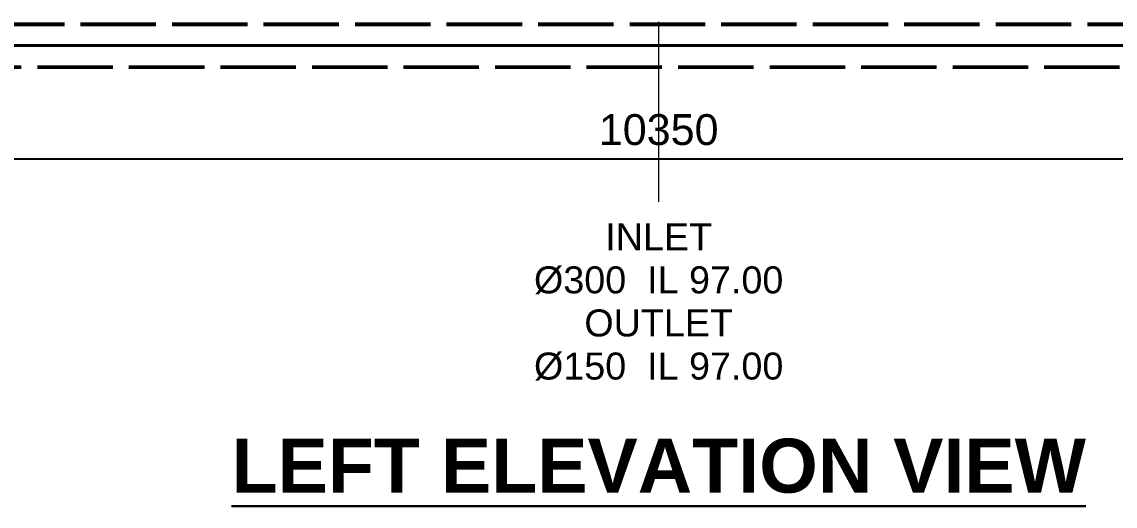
# Model space of a CAD drawing. Header units: millimetres. Extents: x -2152 to 10862, y -2839 to 3606.
# Drawn here: x 3089 to 6670, y -1596 to -11 of the extents above; entities that cross this region are included whole.
import ezdxf
from ezdxf.enums import TextEntityAlignment as Align

# ---------------------------------------------------------------- set-up
doc = ezdxf.new("R2010")
doc.units = ezdxf.units.MM
doc.linetypes.add('DASH_247_53', pattern=[299.861111, 246.944444, -52.916667])
for name, color, linetype in [('ANNOTATIONS', 7, 'Continuous'), ('DIMENSIONS', 7, 'Continuous'), ('GEOFAB', 5, 'Continuous')]:
    doc.layers.add(name, color=color, linetype=linetype)
doc.styles.add('ARIAL', font='arial.ttf')
doc.styles.add('ARIAL_BOLD', font='arialbd.ttf')
doc.dimstyles.get("Standard").update_dxf_attribs({"dimtxt": 2.5, "dimasz": 2.5, "dimexe": 1.25, "dimexo": 0.625, "dimtad": 1, "dimcen": 2.5, "dimazin": 3, "dimtfac": 1, "dimtmove": 0, "dimatfit": 3})

msp = doc.modelspace()

# ---------------------------------------------------------------- linework, layer by layer
at = {"layer": 'ANNOTATIONS', "lineweight": 18}
msp.add_line((5175, -599.7), (5175, -10.6), dxfattribs=at)
at = {"layer": 'ANNOTATIONS', "lineweight": 30}
msp.add_line((3775.4, -1596.3), (6574.6, -1596.3), dxfattribs=at)
at = {"layer": 'GEOFAB', "color": 6, "lineweight": 40}
msp.add_line((-88.2, -88.2), (10438.2, -88.2), dxfattribs=at)
at = {"layer": 'GEOFAB', "color": 5, "linetype": 'DASH_247_53', "lineweight": 50}
msp.add_line((-158.7, -158.7), (10508.8, -158.7), dxfattribs=at)
at = {"layer": 'GEOFAB', "color": 5, "linetype": 'DASH_247_53', "lineweight": 53}
msp.add_lwpolyline([(-17.6, -17.6), (10367.6, -17.6), (10367.6, 1577.6), (-17.6, 1577.6)], close=True, dxfattribs=at)

# ---------------------------------------------------------------- texts
at = {"layer": 'ANNOTATIONS'}
for s, height, style, p in [('INLET', 88.41, 'ARIAL', (5175, -758.5)), ('Ø300  IL 97.00', 88.406, 'ARIAL', (5175, -899.6)), ('OUTLET', 88.41, 'ARIAL', (5175, -1040.7)), ('Ø150  IL 97.00', 88.406, 'ARIAL', (5175, -1181.8)), ('LEFT ELEVATION VIEW', 176.812, 'ARIAL_BOLD', (5175, -1552.2))]:
    msp.add_text(s, height=height, dxfattribs=dict(at, style=style)).set_placement(p, align=Align.CENTER)

# ---------------------------------------------------------------- dimensions: what is measured, and where the dimension line sits
at = {"layer": 'DIMENSIONS'}
msp.add_linear_dim(base=(0, -458.6), p1=(0, -158.7), p2=(10350, -158.7), dimstyle='Standard', override={"dimtxt": 101.035556, "dimasz": 79.375, "dimexe": 52.916667, "dimexo": 0, "dimgap": 44.097222, "dimtad": 1, "dimtih": 0, "dimtoh": 0, "dimdec": 0, "dimtxsty": 'ARIAL', "dimclrd": 7, "dimclre": 7, "dimclrt": 7}, dxfattribs=at).render()

doc.saveas('drawing.dxf')
